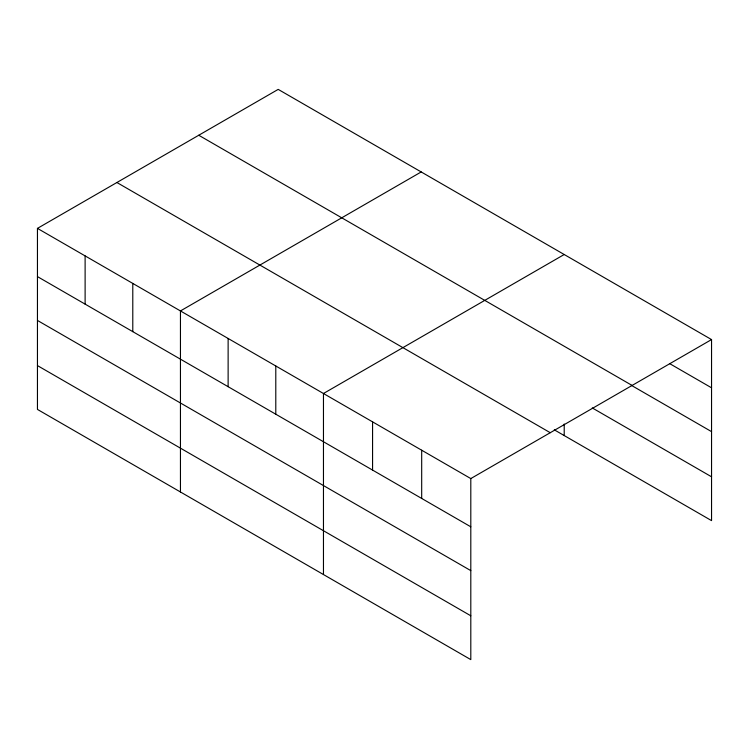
<?xml version="1.0" encoding="UTF-8"?>
<svg xmlns="http://www.w3.org/2000/svg" width="749" height="749" viewBox="0 0 749 749"><rect width="100%" height="100%" fill="white"/><g stroke="black" fill="none" stroke-linecap="round" stroke-linejoin="round"><path stroke-width="1.12" d="M37.45 228.379L470.803 478.574L470.803 659.616L37.45 409.422L37.45 228.379L278.197 89.384L711.55 339.578L711.55 520.621L554.279 429.823M421.21 171.942L180.453 310.938L180.453 491.99M564.212 254.51L323.465 393.506L323.465 574.558M470.803 478.574L711.55 339.578M669.456 363.499L711.55 387.804M198.757 135.251L632.1 385.445M631.37 385.342L711.55 431.63M592.272 407.933L711.55 476.795M116.9 182.513L550.243 432.697M37.45 276.606L470.803 526.8M37.45 320.441L470.803 570.626M37.45 365.596L470.803 615.79M564.212 424.028L564.212 435.562M421.687 450.215L421.687 498.441M372.571 421.856L372.571 470.091M275.791 365.98L275.791 414.216M228.127 338.464L228.127 386.69M132.788 283.422L132.788 331.648M85.114 255.896L85.114 304.131"/></g></svg>
